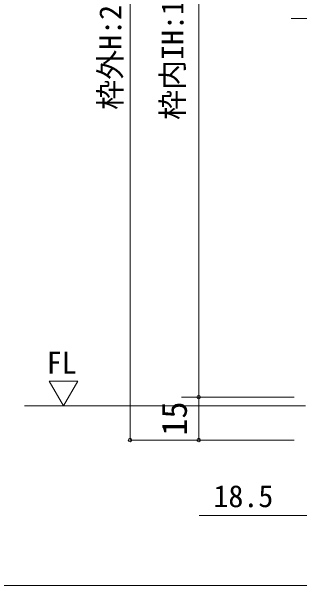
# Model space of a CAD drawing. Units: millimetres on the paper, enlarged 10 times, with parts at other scales. Extents: x -2000 to 2000, y -1385 to 1385.
# Drawn here: x -1365 to -1029, y -68 to 602 of the extents above; entities that cross this region are included whole.
import ezdxf
from ezdxf.enums import TextEntityAlignment as Align

# ---------------------------------------------------------------- set-up
doc = ezdxf.new("R2010")
doc.units = ezdxf.units.MM
doc.header["$LTSCALE"] = 10
doc.header["$PDMODE"] = 32
doc.header["$PDSIZE"] = 4
doc.linetypes.add('USER4', pattern=[50.8, 31.75, -6.35, 6.35, -6.35])
for name, color, linetype, lineweight in [('1-0_H-SYM', 7, 'Continuous', 20), ('1-1_0', 7, 'Continuous', 20), ('2-0_18', 7, 'Continuous', 18)]:
    doc.layers.add(name, color=color, linetype=linetype, lineweight=lineweight)
doc.styles.add('ＭＳ ゴシック', font='')
doc.styles.get('ＭＳ ゴシック').set_extended_font_data('MS Gothic')

msp = doc.modelspace()

# ---------------------------------------------------------------- linework, layer by layer
at = {"layer": '1-0_H-SYM'}
msp.add_lwpolyline([(380, -67.5), (-1950, -67.5), (-1950, 1335)], dxfattribs=at)
msp.add_lwpolyline([(380, -67.5), (-1950, -67.5), (-1950, 1335)], dxfattribs=at)
at = {"layer": '1-1_0'}
msp.add_lwpolyline([(380, -67.5), (-1950, -67.5), (-1950, 1335)], dxfattribs=at)
at = {"layer": '2-0_18', "color": 4, "lineweight": 9}
for p, q in [((-1226.52, 1086.11), (-1226.52, 102.29)), ((-1146.37, 966.11), (-1146.37, 152.29)), ((-1166.37, 152.29), (-1035.11, 152.29)), ((-1146.37, 152.29), (-1146.37, 102.29)), ((-1021.78, 142.29), (-1349.71, 142.29)), ((-1226.52, 102.29), (-1044.86, 102.29)), ((-1166.37, 102.29), (-1035.11, 102.29)), ((-960.11, 14.15), (-1145.88, 14.15))]:
    msp.add_line(p, q, dxfattribs=at)
at = {"layer": '2-0_18', "linetype": 'USER4', "lineweight": 20}
msp.add_line((-625.11, 593.96), (-1038.44, 593.96), dxfattribs=at)
at = {"layer": '2-0_18', "lineweight": 20}
msp.add_lwpolyline([(-1304.02, 142.29), (-1287.52, 170.97), (-1320.72, 170.97)], close=True, dxfattribs=at)
at = {"layer": '2-0_18', "color": 4}
for p in [(-1146.37, 152.29), (-1226.52, 102.29), (-1146.37, 102.29)]:
    msp.add_point(p, dxfattribs=at)

# ---------------------------------------------------------------- texts
at = {"layer": '2-0_18', "style": 'ＭＳ ゴシック'}
for s, height, p in [('枠内IH:1,985', 25.66, (-1156.41, 475.75)), ('枠外H:2,036', 25.66, (-1229.03, 487.53)), ('15', 29.33, (-1151.37, 107.29))]:
    msp.add_text(s, height=height, rotation=90, dxfattribs=at).set_placement(p, align=Align.BOTTOM_LEFT)
for s, p in [('FL', (-1323.68, 172.09)), ('18.5', (-1129.15, 16.23))]:
    msp.add_text(s, height=25.66, dxfattribs=at).set_placement(p, align=Align.BOTTOM_LEFT)

doc.saveas('drawing.dxf')
